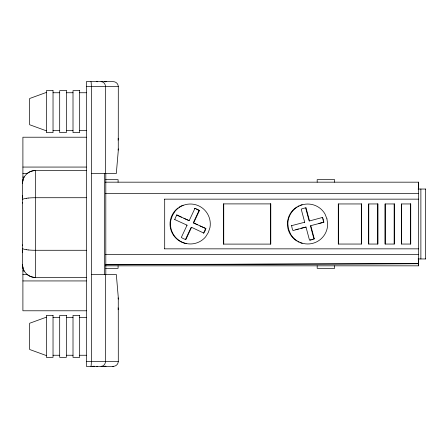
<?xml version="1.0" encoding="UTF-8"?>
<svg xmlns="http://www.w3.org/2000/svg" width="448" height="448" viewBox="0 0 448 448"><rect width="100%" height="100%" fill="white"/><g stroke="black" fill="none" stroke-linecap="round" stroke-linejoin="round"><path stroke-width="0.67" d="M105.252 182.174L418.578 182.174L418.583 254.341L418.578 265.826L105.252 265.826M91.342 274.445L116.323 274.445L118.272 297.321L118.294 361.346A4.995 4.995 0 0 1 113.299 366.341L86.33 366.341L86.33 81.659L113.299 81.659A4.995 4.995 0 0 1 118.294 86.654L118.272 150.679L116.306 173.555L91.342 173.555M23.038 268.346L22.4 264.454L22.4 183.546L23.038 179.654M22.607 195.726L22.4 198.027L22.652 195.479M22.4 183.546C22.288 176.602 28.442 170.464 35.386 170.559L86.33 170.559M174.451 219.419L187.068 225.187L181.317 237.44A16.234 16.178 90 0 0 185.825 239.568L191.57 227.315L203.784 233.078A16.234 16.178 -90 0 0 205.901 228.558L193.29 222.796L199.035 210.543L199.438 210.543L193.687 222.796M183.898 218.361L189.185 220.668L194.93 208.415A16.234 16.178 -90 0 1 199.438 210.543M22.4 199.797L22.646 199.382A13.216 2.145 0.4 0 1 26.247 198.324M22.4 203.095L22.652 202.737M93.626 366.167L93.313 366.341L94.466 366.223M46.374 92.422L29.641 98.51L29.641 124.74L46.374 130.833M46.374 317.167L29.641 323.26L29.641 349.49L46.374 355.578M112.801 366.341L113.299 366.341M105.431 366.167L104.283 366.341M291.273 225.742L304.707 222.236L301.218 209.154A16.234 16.178 -90 0 1 306.023 207.861L309.518 220.942L322.554 217.437A16.234 16.178 90 0 1 323.842 222.258L310.408 225.764L313.897 238.846L314.3 238.846L310.806 225.764M295.82 229.69L298.424 228.984M301.034 228.284L305.995 227.058L309.49 240.139A16.234 16.178 90 0 0 314.3 238.846M318.881 223.49L322.14 222.611M305.995 227.058L292.958 230.563A16.234 16.178 -90 0 1 291.67 225.742M26.174 198.313L28.146 198.061M96.79 366.341L97.524 366.279M105.252 366.341L106.014 366.279L103.818 366.341M105.269 264.606L418.583 263.687L105.571 264.762M86.33 86.654L118.294 86.654M53.032 92.747L59.69 92.747M66.349 92.747L73.007 92.747M79.671 92.747L86.33 92.747M53.032 130.508L59.69 130.508M66.349 130.508L73.007 130.508M79.671 130.508L86.33 130.508M86.33 137.217L22.898 137.217L22.898 181.037M22.898 167.065L86.33 167.065M22.898 173.555L27.087 173.555A12.986 12.986 0 0 1 35.386 170.559L35.386 277.441L86.33 277.441M22.898 177.033L24.293 177.033M105.666 179.676L118.087 179.676L118.087 182.174M418.096 189.039L425.6 189.039M105.353 193.659L418.583 193.659M86.33 197.719L35.386 197.719A12.874 1.971 0 0 0 28.179 198.066M164.595 199.153L418.583 199.153M305.626 207.861L306.023 207.861M194.93 208.415L194.533 208.415A16.234 16.178 -90 0 1 195.479 208.729M176.574 214.906L189.185 220.668M322.554 217.437L322.157 217.437A16.234 16.178 90 0 1 322.532 218.366M309.518 220.942L309.12 220.942L305.799 208.516M304.31 222.236L304.707 222.236M323.842 222.258L323.445 222.258A16.234 16.178 90 0 0 323.305 221.267M186.665 225.187L187.068 225.187M191.57 227.315L191.167 227.315L185.422 239.568L185.825 239.568M200.004 225.966L205.901 228.558M203.381 233.078L203.784 233.078M164.595 248.847L418.583 248.847M86.33 250.281L35.386 250.281A12.874 1.971 0 0 1 28.179 249.934M105.353 254.341L418.583 254.341M418.096 258.961L425.6 258.961M105.666 268.324L118.087 268.324L118.087 265.826M22.898 270.967L24.282 270.967M22.898 274.445L27.087 274.445A12.986 12.986 0 0 0 35.386 277.441C28.442 277.536 22.288 271.398 22.4 264.454M22.898 280.935L86.33 280.935M86.33 310.783L22.898 310.783L22.898 266.963M53.032 317.492L59.69 317.492M66.349 317.492L73.007 317.492M79.671 317.492L86.33 317.492M53.032 355.253L59.69 355.253M66.349 355.253L73.007 355.253M79.671 355.253L86.33 355.253M86.33 361.346L118.294 361.346M96.544 81.659L97.524 81.721L96.79 81.659M106.064 81.721L105.263 81.659L106.014 81.721M92.114 366.341L92.719 366.341M26.174 249.687L28.146 249.939M104.871 81.659L105.431 81.833M104.44 81.659L104.877 81.833M177.184 215.191L181.457 217.207M193.29 222.796L197.562 224.812M22.4 244.905L22.652 245.263M22.4 248.203L22.646 248.618A13.216 2.145 -0.4 0 0 26.247 249.676M22.652 252.521L22.4 249.973L22.607 252.274M425.454 189.039L425.454 258.961M420.879 189.039L420.879 258.961M418.555 182.174L418.555 189.146M418.555 258.854L418.555 265.826M410.609 203.952L410.609 244.048M401.626 203.952L401.626 244.048M394.184 203.952L394.184 244.048M385.196 203.952L385.196 244.048M377.754 203.952L377.754 244.048M368.771 203.952L368.771 244.048M361.329 203.952L361.329 244.048M338.402 203.952L338.402 244.048M334.656 182.174L334.656 179.676L317.178 179.676L317.178 182.174M334.656 265.826L334.656 268.324L317.178 268.324L317.178 265.826M270.385 203.896L270.385 244.104M223.742 203.896L223.742 244.104M164.696 199.153L164.696 248.847M105.806 173.348L105.806 274.652M105.51 173.555L105.51 86.654A4.995 4.486 -90 0 0 101.03 81.659M105.51 274.445L105.51 361.346A4.995 4.486 -90 0 1 101.03 366.341M104.328 173.555L104.328 274.445M118.098 309.747A10.539 2.8 1.9 0 0 118.244 309.49L118.294 309.226A4.995 4.368 0 0 0 118.048 307.877M118.093 138.253A10.646 2.828 -1.9 0 1 118.294 138.774A4.995 4.368 0 0 1 118.048 140.123M118.294 148.904A4.995 3.853 0 0 1 118.048 150.097M90.91 366.341A4.995 0.437 90 0 0 91.342 361.346L91.342 86.654A4.995 0.437 90 0 0 90.91 81.659M118.048 297.903A4.995 3.853 0 0 1 118.294 299.096M312.973 239.221A16.234 16.178 -90 0 1 312.026 239.54M311.063 239.803A16.234 16.178 -90 0 1 310.083 239.999M322.851 219.318A16.234 16.178 90 0 1 323.109 220.287M302.165 243.298A19.975 19.914 -90 0 1 300.306 242.698M299.096 242.194A19.975 19.914 -90 0 1 297.926 241.618M296.806 240.968A19.975 19.914 -90 0 1 293.703 238.577M293.238 238.129A19.975 19.914 -90 0 1 288.081 218.831M288.26 218.204A19.975 19.914 -90 0 1 289.761 214.581M290.074 214.01A19.975 19.914 -90 0 1 293.238 209.871M293.703 209.423A19.975 19.914 -90 0 1 296.806 207.032M297.926 206.382A19.975 19.914 -90 0 1 299.096 205.806M300.306 205.302A19.975 19.914 -90 0 1 302.165 204.702M174.854 219.419A16.234 16.178 90 0 1 176.971 214.906M196.409 209.098A16.234 16.178 -90 0 1 199.035 210.543M205.503 228.558A16.234 16.178 -90 0 1 203.918 232.232M186.413 243.65A19.975 19.914 -90 0 1 171.433 231.364M171.203 230.759A19.975 19.914 -90 0 1 170.341 220.455M170.464 219.817A19.975 19.914 -90 0 1 178.046 207.967M179.11 207.228A19.975 19.914 -90 0 1 183.193 205.195M172.418 215.51L170.778 220.455A19.975 19.914 -90 0 0 205.587 236.886L208.337 232.473L209.978 227.528A19.975 19.914 -90 0 0 175.168 211.098L172.418 215.51M53.032 90.653L46.374 90.653L46.374 132.602L53.032 132.602L53.032 90.653M66.349 90.653L59.69 90.653L59.69 132.602L66.349 132.602L66.349 90.653M79.671 90.653L73.007 90.653L73.007 132.602L79.671 132.602L79.671 90.653M270.782 203.896L223.339 203.896L223.339 244.104L270.782 244.104L270.782 203.896M361.446 203.952L338.285 203.952L338.285 244.048L361.446 244.048L361.446 203.952M377.877 203.952L368.648 203.952L368.648 244.048L377.877 244.048L377.877 203.952M394.302 203.952L385.078 203.952L385.078 244.048L394.302 244.048L394.302 203.952M410.732 203.952L401.503 203.952L401.503 244.048L410.732 244.048L410.732 203.952M53.032 315.398L46.374 315.398L46.374 357.347L53.032 357.347L53.032 315.398M66.349 315.398L59.69 315.398L59.69 357.347L66.349 357.347L66.349 315.398M79.671 315.398L73.007 315.398L73.007 357.347L79.671 357.347L79.671 315.398M326.934 218.848L325.002 214.01A19.975 19.914 -90 0 0 287.846 224L288.585 229.152L290.511 233.99A19.975 19.914 -90 0 0 327.673 224L326.934 218.848"/></g></svg>
